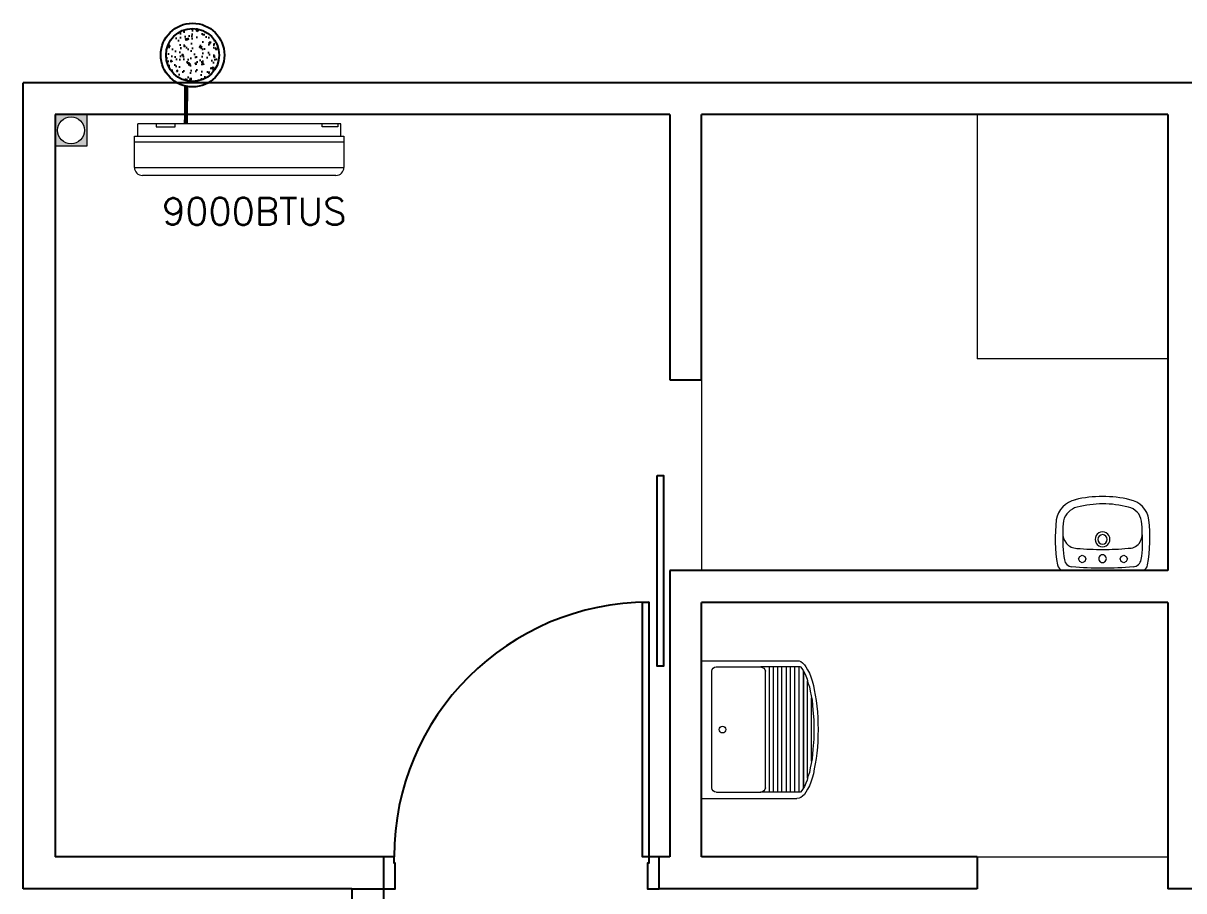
# Model space of a CAD drawing. Header units: inches. Extents: x 44647.3 to 44680.5, y 6840.3 to 6866.7.
# Drawn here: x 44647.26 to 44652.74, y 6851.44 to 6855.53 of the extents above; entities that cross this region are included whole.
import ezdxf
from ezdxf.enums import TextEntityAlignment as Align

# ---------------------------------------------------------------- set-up
doc = ezdxf.new("R2010")
doc.units = ezdxf.units.IN
doc.header["$MEASUREMENT"] = 0
doc.linetypes.add('HIDDEN', pattern=[9.525, 6.35, -3.175])
doc.layers.add('at_Entity', color=7, linetype='Continuous', lineweight=9)
doc.layers.add('P-SIMBOL', color=170, linetype='Continuous', lineweight=5)
for name, color, linetype in [('Layout_Equipamentos', 7, 'Continuous'), ('Manilha', 10, 'Continuous'), ('PAREDES', 8, 'Continuous'), ('ponto de dreno', 130, 'Continuous'), ('PORTAS', 8, 'Continuous'), ('Texto Ambiente', 2, 'Continuous'), ('TUBO DE COLETA', 7, 'Continuous')]:
    doc.layers.add(name, color=color, linetype=linetype)
doc.styles.add('romans2', font='romans.shx')

# ---------------------------------------------------------------- blocks, each defined once
blk = doc.blocks.new('A$C339E2C68')
at = {"layer": 'PORTAS'}
blk.add_lwpolyline([(1.2217, 1.3508), (1.2513, 1.3508), (1.2513, 0.1503), (1.2217, 0.1503)], close=True, dxfattribs=at)
for points in [[(0.0508, 0.1503), (0, 0.1503), (0, 0), (0.055, 0), (0.055, 0.1207), (0.0508, 0.1207), (0.0508, 0.1503)], [(1.3, 0), (1.3, 0.1503), (1.2513, 0.1503), (1.2513, 0.1207), (1.245, 0.1207), (1.245, 0), (1.3, 0)]]:
    blk.add_lwpolyline(points, dxfattribs=at)
blk.add_arc((1.2513, 0.1503), 1.2005, 90, 180, dxfattribs=at)
blk = doc.blocks.new('new block12')
at = {"layer": 'at_Entity', "color": 0}
for p, q in [((-0.1143, 0.055), (-0.1079, 0.0656)), ((-0.1079, 0.0423), (-0.1143, 0.055)), ((-0.1079, 0.0656), (-0.0973, 0.0719)), ((-0.0973, 0.0719), (-0.0846, 0.0656)), ((-0.0846, 0.0656), (-0.0804, 0.055)), ((-0.0804, 0.055), (-0.0846, 0.0423)), ((0.0825, 0.055), (0.0868, 0.0656)), ((0.0868, 0.0423), (0.0825, 0.055)), ((0.0868, 0.0656), (0.0995, 0.0719)), ((0.0995, 0.0719), (0.11, 0.0656)), ((0.11, 0.0656), (0.1164, 0.055)), ((0.1164, 0.055), (0.11, 0.0423)), ((-0.1904, 0), (0, 0)), ((-0.0973, 0.036), (-0.1079, 0.0423)), ((-0.0846, 0.0423), (-0.0973, 0.036)), ((-0.0635, 0), (0.1248, 0)), ((0, 0), (0.1926, 0)), ((0.0995, 0.036), (0.0868, 0.0423)), ((0.11, 0.0423), (0.0995, 0.036))]:
    blk.add_line(p, q, dxfattribs=at)
for centre, radius, start, end in [((-0.1037, 0.2192), 0.1175, 102.514, 169.9443), ((-0.0119, -0.1249), 0.4735, 88.698, 104.4219), ((0.0099, -0.1255), 0.4741, 75.6368, 91.3415), ((0.1075, 0.2249), 0.1107, 7.7196, 79.5925), ((-0.1021, 0.2163), 0.0847, 102.9461, 167.2809), ((0.0138, -0.2613), 0.5766, 91.3524, 103.5038), ((-0.0133, -0.2572), 0.5725, 76.4579, 88.6966), ((0.1052, 0.222), 0.0784, 8.4194, 78.3837), ((0.5296, 0.1532), 0.7539, 173.4134, 189.6929), ((0.1228, 0.188), 0.311, 171.3221, 181.8265), ((-0.1329, 0.1882), 0.3189, 357.9946, 8.1696), ((-0.5309, 0.1535), 0.7531, 350.2791, 6.5765), ((0.4249, 0.1494), 0.6136, 177.3231, 189.2415), ((-0.1166, 0.1739), 0.0716, 176.6025, 219.5997), ((-0.0011, 0.1471), 0.0349, 150.0032, 209.9968), ((-0.0011, 0.1471), 0.0349, 90, 149.9929), ((-0.0011, 0.1471), 0.0222, 90, 180), ((-0.0011, 0.1471), 0.0349, 29.9968, 89.9993), ((-0.0011, 0.1471), 0.0222, 360, 90), ((-0.0011, 0.1471), 0.0349, 330.0032, 29.9968), ((0.1078, 0.1732), 0.0781, 324.6525, 2.8394), ((-0.2623, 0.1317), 0.4504, 349.782, 5.7972), ((-0.1209, 0.1714), 0.0667, 220.3438, 269.4487), ((-0.0011, 0.1471), 0.0349, 209.9968, 269.9993), ((-0.0011, 0.1471), 0.0222, 180, 270), ((-0.0011, 0.1471), 0.0222, 270.0097, 360), ((-0.0011, 0.1471), 0.0349, 270, 329.9929), ((0.1226, 0.1679), 0.0631, 266.7732, 320.7547), ((0.0021, 1.5743), 1.4748, 265.1896, 269.9391), ((-0.0011, 0.0561), 0.018, 150.0128, 209.9872), ((-0.0011, 0.0561), 0.018, 90, 150.0398), ((-0.001, 0.0561), 0.018, 30.0191, 90.0367), ((-0.001, 1.4521), 1.3526, 270.0208, 275.0951), ((-0.0011, 0.0561), 0.018, 330.0128, 29.9872), ((-0.1647, 0.0446), 0.0522, 200.5417, 238.93), ((-0.1427, 0.0567), 0.0385, 188.7558, 265.6127), ((-0.0074, 1.7284), 1.7156, 265.3753, 270.2103), ((-0.0011, 0.0561), 0.018, 210.0191, 270.0367), ((-0.0011, 0.0561), 0.018, 270, 330.0398), ((-0.0011, 1.8918), 1.879, 270, 274.4144), ((0.1414, 0.0585), 0.0402, 273.114, 350.3928), ((0.1736, 0.034), 0.0386, 297.8673, 348.5693)]:
    blk.add_arc(centre, radius, start, end, dxfattribs=at)
blk = doc.blocks.new('new block11')
at = {"layer": 'at_Entity', "color": 0}
for p, q in [((0, 0.3248), (0.4486, 0.3248)), ((0, 0.3248), (0, -0.3248)), ((0.0487, 0.274), (0.0487, -0.2761)), ((0.0698, 0.2952), (0.2793, 0.2952)), ((0.4655, 0.2952), (0.2793, 0.2952)), ((0.3005, 0.274), (0.3005, -0.2761)), ((0.3195, 0.2952), (0.3195, -0.2952)), ((0.3386, 0.2952), (0.3386, -0.2952)), ((0.3597, 0.2952), (0.3597, -0.2952)), ((0.3788, 0.2952), (0.3788, -0.2952)), ((0.3999, 0.2952), (0.3999, -0.2952)), ((0.419, 0.2952), (0.419, -0.2952)), ((0.4401, 0.2952), (0.4401, -0.2952)), ((0.4592, 0.3227), (0.4486, 0.3248)), ((0.4677, 0.3206), (0.4592, 0.3227)), ((0.4592, 0.2952), (0.4592, -0.2952)), ((0.4719, 0.2867), (0.4655, 0.2952)), ((0.4761, 0.3142), (0.4677, 0.3206)), ((0.4782, 0.2783), (0.4719, 0.2867)), ((0.4846, 0.3058), (0.4761, 0.3142)), ((0.4846, 0.2677), (0.4782, 0.2783)), ((0.4804, -0.2747), (0.4804, 0.2747)), ((0.4804, 0.2747), (0.4804, -0.2747)), ((0.4909, 0.2952), (0.4846, 0.3058)), ((0.4994, 0.2804), (0.4909, 0.2952)), ((0.5079, 0.2656), (0.4994, 0.2804)), ((0.4909, 0.2529), (0.4846, 0.2677)), ((0.4973, 0.2381), (0.4909, 0.2529)), ((0.5015, 0.2211), (0.4973, 0.2381)), ((0.4994, 0.2296), (0.4994, -0.2296)), ((0.5079, 0.2021), (0.5015, 0.2211)), ((0.5142, 0.2486), (0.5079, 0.2656)), ((0.5206, 0.2296), (0.5142, 0.2486)), ((0.5269, 0.2084), (0.5206, 0.2296)), ((0.5121, 0.1809), (0.5079, 0.2021)), ((0.5163, 0.1598), (0.5121, 0.1809)), ((0.5311, 0.1852), (0.5269, 0.2084)), ((0.5354, 0.1619), (0.5311, 0.1852)), ((0.5206, 0.1386), (0.5163, 0.1598)), ((0.5184, 0.1492), (0.5184, -0.1492)), ((0.5227, 0.1153), (0.5206, 0.1386)), ((0.5248, 0.092), (0.5227, 0.1153)), ((0.5396, 0.1365), (0.5354, 0.1619)), ((0.5438, 0.1111), (0.5396, 0.1365)), ((0.5459, 0.0836), (0.5438, 0.1111)), ((0.529, 0.0455), (0.5248, 0.092)), ((0.5481, 0.0561), (0.5459, 0.0836)), ((0.5481, 0.0286), (0.5481, 0.0561)), ((0.529, 0.0222), (0.529, 0.0455)), ((0.529, -0.0011), (0.529, 0.0222)), ((0.5502, -0.0011), (0.5481, 0.0286)), ((0.5248, -0.092), (0.529, -0.0455)), ((0.529, -0.0222), (0.529, -0.0011)), ((0.529, -0.0455), (0.529, -0.0222)), ((0.5481, -0.0286), (0.5502, -0.0011)), ((0.5481, -0.0561), (0.5481, -0.0286)), ((0.5227, -0.1153), (0.5248, -0.092)), ((0.5438, -0.1111), (0.5459, -0.0836)), ((0.5459, -0.0836), (0.5481, -0.0561)), ((0.5121, -0.1809), (0.5163, -0.1598)), ((0.5163, -0.1598), (0.5206, -0.1386)), ((0.5206, -0.1386), (0.5227, -0.1153)), ((0.5311, -0.1873), (0.5354, -0.1619)), ((0.5354, -0.1619), (0.5396, -0.1365)), ((0.5396, -0.1365), (0.5438, -0.1111)), ((0.5015, -0.2211), (0.5079, -0.2021)), ((0.5079, -0.2021), (0.5121, -0.1809)), ((0.5206, -0.2296), (0.5269, -0.2084)), ((0.5269, -0.2084), (0.5311, -0.1873)), ((0.4782, -0.2783), (0.4846, -0.2677)), ((0.4846, -0.2677), (0.4909, -0.2529)), ((0.4909, -0.2529), (0.4973, -0.2381)), ((0.4973, -0.2381), (0.5015, -0.2211)), ((0.4994, -0.2825), (0.5079, -0.2656)), ((0.5079, -0.2656), (0.5142, -0.2486)), ((0.5142, -0.2486), (0.5206, -0.2296)), ((0, -0.3248), (0.4486, -0.3248)), ((0.0698, -0.2952), (0.2793, -0.2952)), ((0.4655, -0.2952), (0.2793, -0.2952)), ((0.4486, -0.3248), (0.4592, -0.3248)), ((0.4592, -0.3248), (0.4677, -0.3206)), ((0.4655, -0.2952), (0.4719, -0.2888)), ((0.4677, -0.3206), (0.4761, -0.3142)), ((0.4719, -0.2888), (0.4782, -0.2783)), ((0.4761, -0.3142), (0.4846, -0.3058)), ((0.4846, -0.3058), (0.4909, -0.2952)), ((0.4909, -0.2952), (0.4994, -0.2825))]:
    blk.add_line(p, q, dxfattribs=at)
for centre, radius, start, end in [((0.0688, 0.2751), 0.0201, 90, 180), ((0.2767, 0.2713), 0.0239, 6.5549, 86.2395), ((0.0984, 0), 0.0159, 90, 180), ((0.0984, 0), 0.0159, 360, 90), ((0.0984, 0), 0.0159, 180, 270), ((0.0984, 0), 0.0159, 270, 0), ((0.0688, -0.2751), 0.0201, 180, 270), ((0.2764, -0.2705), 0.0248, 274.4216, 346.7859)]:
    blk.add_arc(centre, radius, start, end, dxfattribs=at)
blk = doc.blocks.new('A$C3E1E0E25')
at = {"linetype": 'HIDDEN'}
h = blk.add_hatch(color=7, dxfattribs=at)
h.dxf.hatch_style = 1
h.paths.add_polyline_path([(0.1503, 0.1482), (0, 0.1482), (0, 0), (0.1503, 0)])
h.paths.add_polyline_path([(0.0116, 0.0741, -1), (0.1388, 0.0741, -1)], flags=16)
at = {"layer": 'at_Entity'}
blk.add_lwpolyline([(0, 0.1482), (0.1503, 0.1482), (0.1503, 0), (0, 0)], close=True, dxfattribs=at)
blk.add_circle((0.0752, 0.0741), 0.0636, dxfattribs=at)

msp = doc.modelspace()

# ---------------------------------------------------------------- hatches: boundary and pattern name
at = {"layer": 'Manilha'}
h = msp.add_hatch(dxfattribs=at)
h.set_pattern_fill('AR-CONC', color=256, scale=0.00041, angle=180)
h.set_pattern_definition([(230, (47225.136915, 7863.600034), (-0.0746957143, 0.0065350251), [0.0078105, -0.0859155]), (175, (47225.136915, 7863.600034), (0.0144498028, -0.0783333065), [0.0062484, -0.0687326395]), (280.4514447, (47225.13069, 7863.60058), (-0.0602459113, -0.0717982783), [0.0066379036, -0.0730170003]), (226.1842, (47225.136915, 7863.57921), (-0.1111424068, 0.0172373545), [0.01171575, -0.12887325]), (276.6355576, (47225.12765, 7863.58064), (-0.097335695, -0.101444711), [0.0099568595, -0.1095255993]), (171.184151, (47225.13692, 7863.57921), (-0.097335695, -0.101444711), [0.0093725865, -0.10309849]), (201, (47225.1265, 7863.584413), (-0.0621619004, 0.0419287313), [0.0078105, -0.0859155]), (146, (47225.1265, 7863.58441), (-0.0253388316, -0.0755170661), [0.0062484, -0.0687324]), (251.451445, (47225.12132, 7863.58791), (-0.0875007319, -0.0335883352), [0.0066379036, -0.0730168744]), (217.5, (47225.136915, 7863.600034), (-0.00126632733, -0.03466756594), [0, -0.06789928, 0, -0.0697738, 0, -0.06899275]), (187.5, (47225.136915, 7863.600034), (-0.02739606163, -0.0410740357), [0, -0.03978148, 0, -0.06633718, 0, -0.02629535]), (147.5, (47225.160138, 7863.600034), (-0.05559214402, 0.00234878504), [0, -0.026035, 0, -0.0812292, 0, -0.1077849]), (137.5, (47225.17055, 7863.600034), (-0.0607329644, -0.0104248613), [0, -0.0338455, 0, -0.05394452, 0, -0.0765429])])
h.paths.add_polyline_path([(44647.9378, 6855.3786, 1), (44648.1878, 6855.3786, 1)])

# ---------------------------------------------------------------- linework, layer by layer
at = {"layer": 'at_Entity', "color": 150, "true_color": 0x007fff}
for p, q in [((44650.1503, 6855.2481), (44650.4487, 6855.2481)), ((44647.264, 6853.1976), (44647.264, 6853.4981)), ((44648.3453, 6851.4476), (44648.6458, 6851.4476))]:
    msp.add_line(p, q, dxfattribs=at)
at = {"layer": 'at_Entity', "color": 252, "true_color": 0x989898}
msp.add_line((44651.6633, 6855.2481), (44658.6612, 6855.2481), dxfattribs=at)
at = {"layer": 'at_Entity', "color": 0}
for p, q in [((44651.7628, 6855.0978), (44651.7628, 6853.9467)), ((44652.6621, 6853.9467), (44651.7628, 6853.9467)), ((44650.4635, 6853.8472), (44650.4635, 6852.9479)), ((44651.7628, 6851.5979), (44652.6621, 6851.5979))]:
    msp.add_line(p, q, dxfattribs=at)
at = {"layer": 'Manilha'}
for radius in [0.15, 0.125]:
    msp.add_circle((44648.0628, 6855.3786), radius, dxfattribs=at)
at = {"layer": 'P-SIMBOL'}
for p, q in [((44648.7613, 6855.0545), (44647.8038, 6855.0545)), ((44647.8038, 6854.9967), (44647.8038, 6855.0545)), ((44647.8905, 6855.0545), (44647.8905, 6855.0407)), ((44647.8905, 6855.0407), (44647.9801, 6855.0407)), ((44647.9801, 6855.0407), (44647.9801, 6855.0545)), ((44648.6737, 6855.0407), (44648.6737, 6855.0545)), ((44648.6737, 6855.0407), (44648.6737, 6855.0545)), ((44648.7482, 6855.0407), (44648.6737, 6855.0407)), ((44648.7482, 6855.0407), (44648.6737, 6855.0407)), ((44648.7482, 6855.0545), (44648.7482, 6855.0407)), ((44648.7482, 6855.0545), (44648.7482, 6855.0407)), ((44648.7613, 6854.9967), (44648.7613, 6855.0545)), ((44647.7888, 6854.9967), (44648.7763, 6854.9967)), ((44647.7888, 6854.8482), (44647.7888, 6854.9967)), ((44648.7763, 6854.9967), (44648.7763, 6854.8482)), ((44648.7763, 6854.9682), (44647.7888, 6854.9682)), ((44648.7763, 6854.8471), (44647.7888, 6854.8471)), ((44648.7388, 6854.8107), (44647.8263, 6854.8107))]:
    msp.add_line(p, q, dxfattribs=at)
for centre, start, end in [((44647.8263, 6854.8482), 180, 270), ((44648.7388, 6854.8482), 270, 0)]:
    msp.add_arc(centre, 0.0375, start, end, dxfattribs=at)
at = {"layer": 'PAREDES'}
for p, q in [((44658.6612, 6855.2481), (44647.264, 6855.2481)), ((44647.264, 6851.4476), (44647.264, 6855.2481)), ((44647.4143, 6855.0978), (44647.4143, 6851.5979)), ((44650.3133, 6855.0978), (44647.4143, 6855.0978)), ((44650.3133, 6855.0978), (44650.3133, 6853.8472)), ((44650.4635, 6853.8472), (44650.4635, 6855.0978)), ((44652.6621, 6855.0978), (44650.4635, 6855.0978)), ((44652.6621, 6855.0978), (44652.6621, 6852.9479)), ((44650.3133, 6853.8472), (44650.4635, 6853.8472)), ((44652.6621, 6852.9479), (44650.3133, 6852.9479)), ((44650.3133, 6852.9479), (44650.3133, 6851.5979)), ((44650.4635, 6851.5979), (44650.4635, 6852.7977)), ((44652.6621, 6852.7977), (44650.4635, 6852.7977)), ((44652.6621, 6852.7977), (44652.6621, 6851.4476)), ((44648.9632, 6851.5979), (44647.4143, 6851.5979)), ((44650.3133, 6851.5979), (44650.2625, 6851.5979)), ((44651.7628, 6851.5979), (44650.4635, 6851.5979)), ((44651.7628, 6851.5979), (44651.7628, 6851.4476)), ((44648.813, 6851.4476), (44647.264, 6851.4476)), ((44648.813, 6851.4476), (44648.813, 6849.4479)), ((44648.813, 6851.4476), (44648.9632, 6851.4476)), ((44648.963, 6851.4476), (44648.963, 6849.4479)), ((44651.7628, 6851.4476), (44650.2625, 6851.4476)), ((44654.6445, 6851.4476), (44652.6621, 6851.4476))]:
    msp.add_line(p, q, dxfattribs=at)
at = {"layer": 'ponto de dreno', "const_width": 0.02}
msp.add_lwpolyline([(44648.0314, 6855.0545), (44648.0323, 6855.2331)], dxfattribs=at)
at = {"layer": 'PORTAS'}
msp.add_lwpolyline([(44650.254, 6853.3965), (44650.2837, 6853.3965), (44650.2837, 6852.4967), (44650.254, 6852.4967)], close=True, dxfattribs=at)

# ---------------------------------------------------------------- block references
at = {"layer": 'Layout_Equipamentos'}
msp.add_blockref('new block12', (44652.3551, 6852.9479), dxfattribs=at)
at = {"layer": 'Layout_Equipamentos', "xscale": -1, "rotation": 180.0000018363692}
msp.add_blockref('new block11', (44650.4635, 6852.1981), dxfattribs=at)
at = {"layer": 'PORTAS'}
msp.add_blockref('A$C339E2C68', (44648.9625, 6851.4476), dxfattribs=at)
at = {"layer": 'TUBO DE COLETA'}
msp.add_blockref('A$C3E1E0E25', (44647.4143, 6854.9496), dxfattribs=at)

# ---------------------------------------------------------------- texts
at = {"layer": 'Texto Ambiente', "style": 'romans2'}
msp.add_text('9000BTUS', height=0.12748, dxfattribs=at).set_placement((44648.3535, 6854.5776), align=Align.CENTER)

doc.saveas('drawing.dxf')
